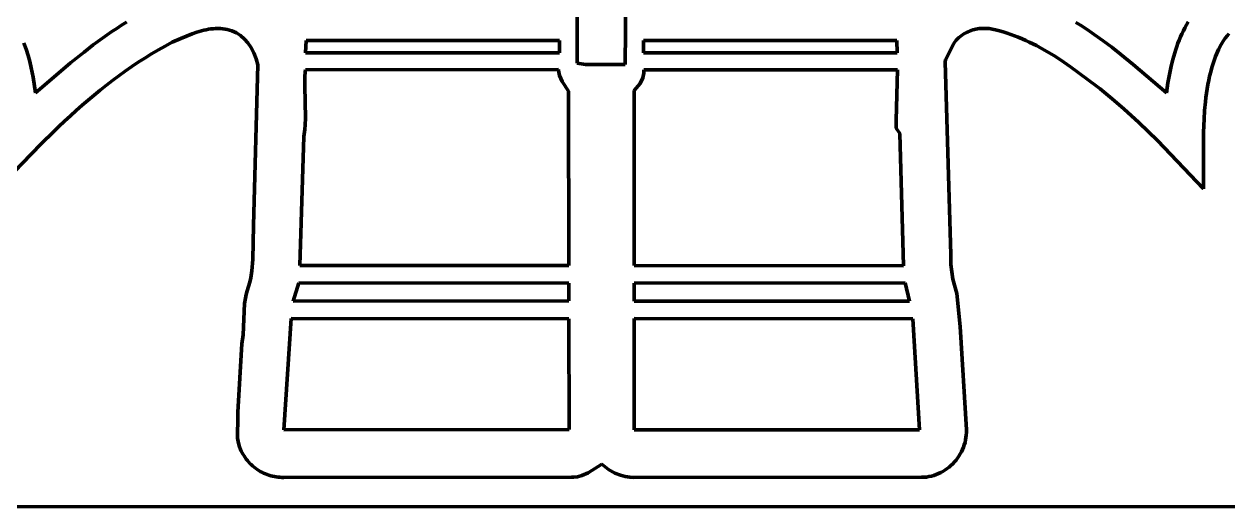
# Model space of a CAD drawing. Header units: millimetres. Extents: x 0 to 17.8, y 0 to 10.
# Drawn here: x 6.19 to 11.83, y 0 to 2.26 of the extents above; entities that cross this region are included whole.
import ezdxf

# ---------------------------------------------------------------- set-up
doc = ezdxf.new("R2010")
doc.units = ezdxf.units.MM
doc.layers.add('color#010101ff', color=7, linetype='CONTINUOUS', lineweight=100)
doc.layers.add('color#ffffffff', color=7, linetype='CONTINUOUS', lineweight=100)

msp = doc.modelspace()

# ---------------------------------------------------------------- linework, layer by layer
at = {"layer": 'color#010101ff'}
for p, q in [((8.7788, 3.0382), (8.7775, 2.0792)), ((9.0015, 2.0737), (9.0046, 2.3884)), ((6.6206, 2.2427), (6.6432, 2.2574)), ((6.6432, 2.2574), (6.666, 2.2717)), ((11.1132, 2.2707), (11.1349, 2.2571)), ((11.1349, 2.2571), (11.1563, 2.2431)), ((11.6241, 2.2455), (11.6317, 2.2593)), ((11.6317, 2.2593), (11.6398, 2.273)), ((6.5539, 2.1967), (6.5759, 2.2123)), ((6.5759, 2.2123), (6.5982, 2.2277)), ((6.5982, 2.2277), (6.6206, 2.2427)), ((6.9739, 2.217), (6.9209, 2.1954)), ((6.9956, 2.2244), (6.9739, 2.217)), ((7.0176, 2.2309), (6.9956, 2.2244)), ((7.0287, 2.2337), (7.0176, 2.2309)), ((7.0397, 2.2361), (7.0287, 2.2337)), ((7.0508, 2.2381), (7.0397, 2.2361)), ((7.0619, 2.2398), (7.0508, 2.2381)), ((7.073, 2.241), (7.0619, 2.2398)), ((7.084, 2.2417), (7.073, 2.241)), ((7.0951, 2.2419), (7.084, 2.2417)), ((7.1061, 2.2415), (7.0951, 2.2419)), ((7.117, 2.2406), (7.1061, 2.2415)), ((7.1279, 2.2391), (7.117, 2.2406)), ((7.1387, 2.237), (7.1279, 2.2391)), ((7.1495, 2.2341), (7.1387, 2.237)), ((7.1601, 2.2306), (7.1495, 2.2341)), ((7.1707, 2.2264), (7.1601, 2.2306)), ((7.1811, 2.2214), (7.1707, 2.2264)), ((7.1914, 2.2156), (7.1811, 2.2214)), ((7.201, 2.2085), (7.1914, 2.2156)), ((7.2186, 2.1924), (7.201, 2.2085)), ((10.5698, 2.2032), (10.564, 2.1982)), ((10.5757, 2.208), (10.5698, 2.2032)), ((10.5819, 2.2124), (10.5757, 2.208)), ((10.5883, 2.2165), (10.5819, 2.2124)), ((10.5949, 2.2204), (10.5883, 2.2165)), ((10.6017, 2.2239), (10.5949, 2.2204)), ((10.6086, 2.2271), (10.6017, 2.2239)), ((10.6157, 2.2301), (10.6086, 2.2271)), ((10.6229, 2.2327), (10.6157, 2.2301)), ((10.6302, 2.235), (10.6229, 2.2327)), ((10.6377, 2.237), (10.6302, 2.235)), ((10.6452, 2.2388), (10.6377, 2.237)), ((10.6604, 2.2413), (10.6452, 2.2388)), ((10.6758, 2.2426), (10.6604, 2.2413)), ((10.6912, 2.2427), (10.6758, 2.2426)), ((10.7066, 2.2415), (10.6912, 2.2427)), ((10.7142, 2.2405), (10.7066, 2.2415)), ((10.7218, 2.2391), (10.7142, 2.2405)), ((10.7293, 2.2375), (10.7218, 2.2391)), ((10.7366, 2.2355), (10.7293, 2.2375)), ((10.7549, 2.2309), (10.7366, 2.2355)), ((10.773, 2.2258), (10.7549, 2.2309)), ((10.791, 2.2202), (10.773, 2.2258)), ((10.8087, 2.2143), (10.791, 2.2202)), ((10.8263, 2.2079), (10.8087, 2.2143)), ((10.8437, 2.2011), (10.8263, 2.2079)), ((10.861, 2.1939), (10.8437, 2.2011)), ((11.1563, 2.2431), (11.1776, 2.2289)), ((11.1776, 2.2289), (11.1987, 2.2144)), ((11.1987, 2.2144), (11.2404, 2.1846)), ((11.5973, 2.1879), (11.6034, 2.2026)), ((11.6034, 2.2026), (11.6099, 2.2171)), ((11.6099, 2.2171), (11.6168, 2.2314)), ((11.6168, 2.2314), (11.6241, 2.2455)), ((11.824, 2.2098), (11.8131, 2.1963)), ((11.8298, 2.2163), (11.824, 2.2098)), ((6.1864, 2.1725), (6.1963, 2.1444)), ((6.1963, 2.1444), (6.2052, 2.1158)), ((6.4675, 2.1317), (6.5104, 2.1647)), ((6.5104, 2.1647), (6.5539, 2.1967)), ((6.8479, 2.1599), (6.8157, 2.1418)), ((6.8806, 2.1774), (6.8479, 2.1599)), ((6.9209, 2.1954), (6.8806, 2.1774)), ((7.2345, 2.1744), (7.2186, 2.1924)), ((7.2484, 2.1548), (7.2345, 2.1744)), ((7.2629, 2.1283), (7.2484, 2.1548)), ((7.5082, 2.1855), (7.5051, 2.1282)), ((8.6944, 2.1857), (7.5082, 2.1855)), ((8.6944, 2.1276), (8.6944, 2.1857)), ((9.0885, 2.1856), (9.0876, 2.1276)), ((10.2752, 2.1856), (9.0885, 2.1856)), ((10.2761, 2.1277), (10.2752, 2.1856)), ((10.5394, 2.1686), (10.5023, 2.0958)), ((10.5437, 2.1751), (10.5394, 2.1686)), ((10.5484, 2.1813), (10.5437, 2.1751)), ((10.5533, 2.1873), (10.5484, 2.1813)), ((10.5585, 2.1929), (10.5533, 2.1873)), ((10.564, 2.1982), (10.5585, 2.1929)), ((10.8781, 2.1864), (10.861, 2.1939)), ((10.8951, 2.1785), (10.8781, 2.1864)), ((10.9119, 2.1703), (10.8951, 2.1785)), ((10.9285, 2.1618), (10.9119, 2.1703)), ((10.945, 2.153), (10.9285, 2.1618)), ((10.9777, 2.1345), (10.945, 2.153)), ((11.2404, 2.1846), (11.2815, 2.1539)), ((11.2815, 2.1539), (11.322, 2.1223)), ((11.5761, 2.1276), (11.5809, 2.1429)), ((11.5809, 2.1429), (11.586, 2.158)), ((11.586, 2.158), (11.5915, 2.173)), ((11.5915, 2.173), (11.5973, 2.1879)), ((11.7813, 2.1436), (11.7673, 2.1113)), ((11.7938, 2.167), (11.7813, 2.1436)), ((11.803, 2.182), (11.7938, 2.167)), ((11.8131, 2.1963), (11.803, 2.182)), ((6.2052, 2.1158), (6.213, 2.0869)), ((6.213, 2.0869), (6.22, 2.0577)), ((6.4043, 2.0808), (6.4675, 2.1317)), ((6.7525, 2.1037), (6.7215, 2.0838)), ((6.7839, 2.1231), (6.7525, 2.1037)), ((6.8157, 2.1418), (6.7839, 2.1231)), ((7.2741, 2.1004), (7.2629, 2.1283)), ((7.2819, 2.0717), (7.2741, 2.1004)), ((7.5051, 2.1282), (8.6944, 2.1276)), ((9.0876, 2.1276), (10.2761, 2.1277)), ((10.5023, 2.0958), (10.5011, 2.0863)), ((11.0098, 2.115), (10.9777, 2.1345)), ((11.0414, 2.0947), (11.0098, 2.115)), ((11.0881, 2.0629), (11.0414, 2.0947)), ((11.322, 2.1223), (11.3818, 2.0738)), ((11.5596, 2.0656), (11.5673, 2.0968)), ((11.5673, 2.0968), (11.5761, 2.1276)), ((11.7673, 2.1113), (11.7557, 2.0786)), ((6.22, 2.0577), (6.2289, 2.0136)), ((6.2607, 1.9579), (6.4043, 2.0808)), ((6.6606, 2.0423), (6.6307, 2.0208)), ((6.6909, 2.0634), (6.6606, 2.0423)), ((6.7215, 2.0838), (6.6909, 2.0634)), ((7.2611, 1.319), (7.2819, 2.0717)), ((7.5036, 2.0378), (7.5022, 2.0163)), ((7.5047, 2.0486), (7.5036, 2.0378)), ((8.6907, 2.0491), (7.5047, 2.0486)), ((8.6913, 2.0369), (8.6907, 2.0491)), ((8.6944, 2.0216), (8.6913, 2.0369)), ((8.7775, 2.0792), (8.8158, 2.0738)), ((8.8158, 2.0738), (9.0015, 2.0737)), ((9.0897, 2.033), (9.0848, 2.0108)), ((9.0904, 2.0487), (9.0897, 2.033)), ((10.2784, 2.0483), (9.0904, 2.0487)), ((10.2715, 1.8125), (10.2784, 2.0483)), ((10.5011, 2.0863), (10.5274, 1.1814)), ((11.2083, 1.9734), (11.0881, 2.0629)), ((11.3818, 2.0738), (11.5373, 1.9401)), ((11.5443, 1.9871), (11.5528, 2.0342)), ((11.5528, 2.0342), (11.5596, 2.0656)), ((11.7446, 2.0391), (11.7398, 2.0193)), ((11.7499, 2.0589), (11.7446, 2.0391)), ((11.7557, 2.0786), (11.7499, 2.0589)), ((6.2289, 2.0136), (6.2405, 1.9401)), ((6.5721, 1.9763), (6.5432, 1.9534)), ((6.6012, 1.9988), (6.5721, 1.9763)), ((6.6307, 2.0208), (6.6012, 1.9988)), ((7.5022, 2.0163), (7.5015, 1.9731)), ((8.7069, 1.9935), (8.6944, 2.0216)), ((8.7373, 1.9481), (8.7069, 1.9935)), ((9.072, 1.9836), (9.0448, 1.9514)), ((9.0848, 2.0108), (9.072, 1.9836)), ((11.5373, 1.9401), (11.5443, 1.9871)), ((11.7316, 1.9793), (11.7281, 1.9592)), ((11.7355, 1.9993), (11.7316, 1.9793)), ((11.7398, 2.0193), (11.7355, 1.9993)), ((6.2405, 1.9401), (6.2607, 1.9579)), ((6.5147, 1.93), (6.4865, 1.9063)), ((6.5432, 1.9534), (6.5147, 1.93)), ((7.5015, 1.9731), (7.5056, 1.8221)), ((8.7387, 1.1318), (8.7373, 1.9481)), ((9.0448, 1.9514), (9.0445, 1.1308)), ((11.2272, 1.9585), (11.2083, 1.9734)), ((11.283, 1.9127), (11.2272, 1.9585)), ((11.7223, 1.919), (11.72, 1.8987)), ((11.725, 1.9391), (11.7223, 1.919)), ((11.7281, 1.9592), (11.725, 1.9391)), ((6.4586, 1.8821), (6.431, 1.8576)), ((6.4865, 1.9063), (6.4586, 1.8821)), ((11.3376, 1.8656), (11.283, 1.9127)), ((11.4086, 1.8008), (11.3376, 1.8656)), ((11.72, 1.8987), (11.7162, 1.8582)), ((6.3765, 1.8077), (6.3497, 1.7823)), ((6.4036, 1.8328), (6.3765, 1.8077)), ((6.431, 1.8576), (6.4036, 1.8328)), ((7.5056, 1.8221), (7.504, 1.7899)), ((10.2719, 1.7747), (10.2715, 1.8125)), ((11.7136, 1.8175), (11.7114, 1.7562)), ((11.7162, 1.8582), (11.7136, 1.8175)), ((6.323, 1.7566), (6.2705, 1.7046)), ((6.3497, 1.7823), (6.323, 1.7566)), ((7.5019, 1.7684), (7.4986, 1.7471)), ((7.504, 1.7899), (7.5019, 1.7684)), ((10.288, 1.7507), (10.2719, 1.7747)), ((10.3058, 1.1306), (10.288, 1.7507)), ((11.495, 1.7171), (11.4086, 1.8008)), ((11.7114, 1.7562), (11.7104, 1.4905)), ((6.2705, 1.7046), (6.2187, 1.6518)), ((7.4965, 1.7364), (7.4781, 1.1311)), ((7.4986, 1.7471), (7.4965, 1.7364)), ((11.7104, 1.4905), (11.495, 1.7171)), ((6.2187, 1.6518), (6.1424, 1.5715)), ((7.2578, 1.1588), (7.2611, 1.319)), ((7.253, 1.1058), (7.2578, 1.1588)), ((7.4781, 1.1311), (8.7387, 1.1318)), ((9.0445, 1.1308), (10.3058, 1.1306)), ((10.5274, 1.1814), (10.5269, 1.1366)), ((10.5269, 1.1366), (10.5366, 1.0674)), ((7.2437, 1.0534), (7.2481, 1.0743)), ((7.2481, 1.0743), (7.253, 1.1058)), ((7.2318, 1.0123), (7.2383, 1.0328)), ((7.2383, 1.0328), (7.2437, 1.0534)), ((7.474, 1.0497), (7.4469, 0.9646)), ((8.7386, 1.0487), (7.474, 1.0497)), ((8.7387, 0.9652), (8.7386, 1.0487)), ((9.0447, 1.0493), (9.0443, 0.9643)), ((10.3131, 1.0494), (9.0447, 1.0493)), ((10.3343, 0.964), (10.3131, 1.0494)), ((10.5366, 1.0674), (10.5558, 0.9999)), ((7.2199, 0.9532), (7.2237, 0.9787)), ((7.2237, 0.9787), (7.2273, 0.9956)), ((7.2273, 0.9956), (7.2318, 1.0123)), ((7.4469, 0.9646), (8.7387, 0.9652)), ((9.0443, 0.9643), (10.3343, 0.964)), ((10.5558, 0.9999), (10.5707, 0.846)), ((7.2122, 0.8068), (7.2199, 0.9532)), ((7.437, 0.883), (7.4041, 0.3617)), ((8.7388, 0.8819), (7.437, 0.883)), ((8.7393, 0.3623), (8.7388, 0.8819)), ((9.0446, 0.8829), (9.0448, 0.3612)), ((10.3493, 0.8809), (9.0446, 0.8829)), ((10.3811, 0.362), (10.3493, 0.8809)), ((10.5707, 0.846), (10.6004, 0.3607)), ((7.2074, 0.7639), (7.2122, 0.8068)), ((7.1883, 0.4445), (7.2074, 0.7639)), ((7.1869, 0.3227), (7.1878, 0.4264)), ((7.1878, 0.4264), (7.1883, 0.4445)), ((7.4041, 0.3617), (8.7393, 0.3623)), ((9.0448, 0.3612), (10.3811, 0.362)), ((10.6005, 0.3488), (10.5999, 0.337)), ((10.6004, 0.3607), (10.6005, 0.3488)), ((7.191, 0.2989), (7.1869, 0.3227)), ((7.1961, 0.2814), (7.191, 0.2989)), ((10.5907, 0.2912), (10.5868, 0.2801)), ((10.594, 0.3024), (10.5907, 0.2912)), ((10.5966, 0.3138), (10.594, 0.3024)), ((10.5986, 0.3253), (10.5966, 0.3138)), ((10.5999, 0.337), (10.5986, 0.3253)), ((7.2007, 0.2699), (7.1961, 0.2814)), ((7.2042, 0.2618), (7.2007, 0.2699)), ((7.2081, 0.2539), (7.2042, 0.2618)), ((7.2124, 0.2462), (7.2081, 0.2539)), ((7.217, 0.2387), (7.2124, 0.2462)), ((7.2219, 0.2314), (7.217, 0.2387)), ((7.2271, 0.2243), (7.2219, 0.2314)), ((10.559, 0.229), (10.5518, 0.2197)), ((10.5656, 0.2386), (10.559, 0.229)), ((10.5717, 0.2486), (10.5656, 0.2386)), ((10.5773, 0.2588), (10.5717, 0.2486)), ((10.5823, 0.2693), (10.5773, 0.2588)), ((10.5868, 0.2801), (10.5823, 0.2693)), ((7.2326, 0.2174), (7.2271, 0.2243)), ((7.2384, 0.2108), (7.2326, 0.2174)), ((7.2444, 0.2043), (7.2384, 0.2108)), ((7.2507, 0.1982), (7.2444, 0.2043)), ((7.2573, 0.1923), (7.2507, 0.1982)), ((7.2641, 0.1866), (7.2573, 0.1923)), ((7.2711, 0.1813), (7.2641, 0.1866)), ((7.2783, 0.1762), (7.2711, 0.1813)), ((7.2857, 0.1713), (7.2783, 0.1762)), ((7.2933, 0.1668), (7.2857, 0.1713)), ((8.8934, 0.2), (8.8295, 0.1592)), ((8.9247, 0.1759), (8.8934, 0.2)), ((8.9544, 0.1589), (8.9247, 0.1759)), ((10.5002, 0.1728), (10.4903, 0.1666)), ((10.5098, 0.1794), (10.5002, 0.1728)), ((10.519, 0.1866), (10.5098, 0.1794)), ((10.5278, 0.1942), (10.519, 0.1866)), ((10.5363, 0.2023), (10.5278, 0.1942)), ((10.5443, 0.2108), (10.5363, 0.2023)), ((10.5518, 0.2197), (10.5443, 0.2108)), ((7.301, 0.1626), (7.2933, 0.1668)), ((7.3089, 0.1587), (7.301, 0.1626)), ((7.317, 0.1551), (7.3089, 0.1587)), ((7.3252, 0.1519), (7.317, 0.1551)), ((7.3335, 0.149), (7.3252, 0.1519)), ((7.3419, 0.1464), (7.3335, 0.149)), ((7.3504, 0.1441), (7.3419, 0.1464)), ((7.359, 0.1423), (7.3504, 0.1441)), ((7.3677, 0.1408), (7.359, 0.1423)), ((7.3764, 0.1397), (7.3677, 0.1408)), ((7.3852, 0.1389), (7.3764, 0.1397)), ((7.394, 0.1386), (7.3852, 0.1389)), ((7.4028, 0.1386), (7.394, 0.1386)), ((8.7515, 0.1389), (7.4028, 0.1386)), ((8.7625, 0.1395), (8.7515, 0.1389)), ((8.7785, 0.1418), (8.7625, 0.1395)), ((8.7994, 0.1471), (8.7785, 0.1418)), ((8.8295, 0.1592), (8.7994, 0.1471)), ((8.9806, 0.1483), (8.9544, 0.1589)), ((9.0024, 0.1424), (8.9806, 0.1483)), ((9.0248, 0.1391), (9.0024, 0.1424)), ((9.0418, 0.1386), (9.0248, 0.1391)), ((10.3898, 0.1388), (9.0418, 0.1386)), ((10.4017, 0.1391), (10.3898, 0.1388)), ((10.4135, 0.1402), (10.4017, 0.1391)), ((10.4251, 0.1421), (10.4135, 0.1402)), ((10.4366, 0.1446), (10.4251, 0.1421)), ((10.4478, 0.1477), (10.4366, 0.1446)), ((10.4588, 0.1516), (10.4478, 0.1477)), ((10.4696, 0.156), (10.4588, 0.1516)), ((10.4801, 0.161), (10.4696, 0.156)), ((10.4903, 0.1666), (10.4801, 0.161))]:
    msp.add_line(p, q, dxfattribs=at)
at = {"layer": 'color#ffffffff'}
for p, q in [((8.7775, 2.0792), (8.7788, 3.0382)), ((9.0046, 2.3884), (9.0015, 2.0737)), ((6.6432, 2.2574), (6.6206, 2.2427)), ((6.666, 2.2717), (6.6432, 2.2574)), ((11.1349, 2.2571), (11.1132, 2.2707)), ((11.1563, 2.2431), (11.1349, 2.2571)), ((11.6317, 2.2593), (11.6241, 2.2455)), ((11.6398, 2.273), (11.6317, 2.2593)), ((6.5759, 2.2123), (6.5539, 2.1967)), ((6.5982, 2.2277), (6.5759, 2.2123)), ((6.6206, 2.2427), (6.5982, 2.2277)), ((6.9209, 2.1954), (6.9739, 2.217)), ((6.9739, 2.217), (6.9956, 2.2244)), ((6.9956, 2.2244), (7.0176, 2.2309)), ((7.0176, 2.2309), (7.0287, 2.2337)), ((7.0287, 2.2337), (7.0397, 2.2361)), ((7.0397, 2.2361), (7.0508, 2.2381)), ((7.0508, 2.2381), (7.0619, 2.2398)), ((7.0619, 2.2398), (7.073, 2.241)), ((7.073, 2.241), (7.084, 2.2417)), ((7.084, 2.2417), (7.0951, 2.2419)), ((7.0951, 2.2419), (7.1061, 2.2415)), ((7.1061, 2.2415), (7.117, 2.2406)), ((7.117, 2.2406), (7.1279, 2.2391)), ((7.1279, 2.2391), (7.1387, 2.237)), ((7.1387, 2.237), (7.1495, 2.2341)), ((7.1495, 2.2341), (7.1601, 2.2306)), ((7.1601, 2.2306), (7.1707, 2.2264)), ((7.1707, 2.2264), (7.1811, 2.2214)), ((7.1811, 2.2214), (7.1914, 2.2156)), ((7.1914, 2.2156), (7.201, 2.2085)), ((7.201, 2.2085), (7.2186, 2.1924)), ((10.564, 2.1982), (10.5698, 2.2032)), ((10.5698, 2.2032), (10.5757, 2.208)), ((10.5757, 2.208), (10.5819, 2.2124)), ((10.5819, 2.2124), (10.5883, 2.2165)), ((10.5883, 2.2165), (10.5949, 2.2204)), ((10.5949, 2.2204), (10.6017, 2.2239)), ((10.6017, 2.2239), (10.6086, 2.2271)), ((10.6086, 2.2271), (10.6157, 2.2301)), ((10.6157, 2.2301), (10.6229, 2.2327)), ((10.6229, 2.2327), (10.6302, 2.235)), ((10.6302, 2.235), (10.6377, 2.237)), ((10.6377, 2.237), (10.6452, 2.2388)), ((10.6452, 2.2388), (10.6604, 2.2413)), ((10.6604, 2.2413), (10.6758, 2.2426)), ((10.6758, 2.2426), (10.6912, 2.2427)), ((10.6912, 2.2427), (10.7066, 2.2415)), ((10.7066, 2.2415), (10.7142, 2.2405)), ((10.7142, 2.2405), (10.7218, 2.2391)), ((10.7218, 2.2391), (10.7293, 2.2375)), ((10.7293, 2.2375), (10.7366, 2.2355)), ((10.7366, 2.2355), (10.7549, 2.2309)), ((10.7549, 2.2309), (10.773, 2.2258)), ((10.773, 2.2258), (10.791, 2.2202)), ((10.791, 2.2202), (10.8087, 2.2143)), ((10.8087, 2.2143), (10.8263, 2.2079)), ((10.8263, 2.2079), (10.8437, 2.2011)), ((10.8437, 2.2011), (10.861, 2.1939)), ((11.1776, 2.2289), (11.1563, 2.2431)), ((11.1987, 2.2144), (11.1776, 2.2289)), ((11.2404, 2.1846), (11.1987, 2.2144)), ((11.6034, 2.2026), (11.5973, 2.1879)), ((11.6099, 2.2171), (11.6034, 2.2026)), ((11.6168, 2.2314), (11.6099, 2.2171)), ((11.6241, 2.2455), (11.6168, 2.2314)), ((11.8131, 2.1963), (11.824, 2.2098)), ((11.824, 2.2098), (11.8298, 2.2163)), ((6.1963, 2.1444), (6.1864, 2.1725)), ((6.2052, 2.1158), (6.1963, 2.1444)), ((6.5104, 2.1647), (6.4675, 2.1317)), ((6.5539, 2.1967), (6.5104, 2.1647)), ((6.8157, 2.1418), (6.8479, 2.1599)), ((6.8479, 2.1599), (6.8806, 2.1774)), ((6.8806, 2.1774), (6.9209, 2.1954)), ((7.2186, 2.1924), (7.2345, 2.1744)), ((7.2345, 2.1744), (7.2484, 2.1548)), ((7.2484, 2.1548), (7.2629, 2.1283)), ((7.5051, 2.1282), (7.5082, 2.1855)), ((7.5082, 2.1855), (8.6944, 2.1857)), ((8.6944, 2.1857), (8.6944, 2.1276)), ((9.0876, 2.1276), (9.0885, 2.1856)), ((9.0885, 2.1856), (10.2752, 2.1856)), ((10.2752, 2.1856), (10.2761, 2.1277)), ((10.5023, 2.0958), (10.5394, 2.1686)), ((10.5394, 2.1686), (10.5437, 2.1751)), ((10.5437, 2.1751), (10.5484, 2.1813)), ((10.5484, 2.1813), (10.5533, 2.1873)), ((10.5533, 2.1873), (10.5585, 2.1929)), ((10.5585, 2.1929), (10.564, 2.1982)), ((10.861, 2.1939), (10.8781, 2.1864)), ((10.8781, 2.1864), (10.8951, 2.1785)), ((10.8951, 2.1785), (10.9119, 2.1703)), ((10.9119, 2.1703), (10.9285, 2.1618)), ((10.9285, 2.1618), (10.945, 2.153)), ((10.945, 2.153), (10.9777, 2.1345)), ((11.2815, 2.1539), (11.2404, 2.1846)), ((11.322, 2.1223), (11.2815, 2.1539)), ((11.5809, 2.1429), (11.5761, 2.1276)), ((11.586, 2.158), (11.5809, 2.1429)), ((11.5915, 2.173), (11.586, 2.158)), ((11.5973, 2.1879), (11.5915, 2.173)), ((11.7673, 2.1113), (11.7813, 2.1436)), ((11.7813, 2.1436), (11.7938, 2.167)), ((11.7938, 2.167), (11.803, 2.182)), ((11.803, 2.182), (11.8131, 2.1963)), ((6.213, 2.0869), (6.2052, 2.1158)), ((6.22, 2.0577), (6.213, 2.0869)), ((6.4675, 2.1317), (6.4043, 2.0808)), ((6.7215, 2.0838), (6.7525, 2.1037)), ((6.7525, 2.1037), (6.7839, 2.1231)), ((6.7839, 2.1231), (6.8157, 2.1418)), ((7.2629, 2.1283), (7.2741, 2.1004)), ((7.2741, 2.1004), (7.2819, 2.0717)), ((8.6944, 2.1276), (7.5051, 2.1282)), ((10.2761, 2.1277), (9.0876, 2.1276)), ((10.5011, 2.0863), (10.5023, 2.0958)), ((10.9777, 2.1345), (11.0098, 2.115)), ((11.0098, 2.115), (11.0414, 2.0947)), ((11.0414, 2.0947), (11.0881, 2.0629)), ((11.3818, 2.0738), (11.322, 2.1223)), ((11.5673, 2.0968), (11.5596, 2.0656)), ((11.5761, 2.1276), (11.5673, 2.0968)), ((11.7557, 2.0786), (11.7673, 2.1113)), ((6.2289, 2.0136), (6.22, 2.0577)), ((6.4043, 2.0808), (6.2607, 1.9579)), ((6.6307, 2.0208), (6.6606, 2.0423)), ((6.6606, 2.0423), (6.6909, 2.0634)), ((6.6909, 2.0634), (6.7215, 2.0838)), ((7.2819, 2.0717), (7.2611, 1.319)), ((7.5022, 2.0163), (7.5036, 2.0378)), ((7.5036, 2.0378), (7.5047, 2.0486)), ((7.5047, 2.0486), (8.6907, 2.0491)), ((8.6907, 2.0491), (8.6913, 2.0369)), ((8.6913, 2.0369), (8.6944, 2.0216)), ((8.8158, 2.0738), (8.7775, 2.0792)), ((9.0015, 2.0737), (8.8158, 2.0738)), ((9.0848, 2.0108), (9.0897, 2.033)), ((9.0897, 2.033), (9.0904, 2.0487)), ((9.0904, 2.0487), (10.2784, 2.0483)), ((10.2784, 2.0483), (10.2715, 1.8125)), ((10.5274, 1.1814), (10.5011, 2.0863)), ((11.0881, 2.0629), (11.2083, 1.9734)), ((11.5373, 1.9401), (11.3818, 2.0738)), ((11.5528, 2.0342), (11.5443, 1.9871)), ((11.5596, 2.0656), (11.5528, 2.0342)), ((11.7398, 2.0193), (11.7446, 2.0391)), ((11.7446, 2.0391), (11.7499, 2.0589)), ((11.7499, 2.0589), (11.7557, 2.0786)), ((6.2405, 1.9401), (6.2289, 2.0136)), ((6.5432, 1.9534), (6.5721, 1.9763)), ((6.5721, 1.9763), (6.6012, 1.9988)), ((6.6012, 1.9988), (6.6307, 2.0208)), ((7.5015, 1.9731), (7.5022, 2.0163)), ((8.6944, 2.0216), (8.7069, 1.9935)), ((8.7069, 1.9935), (8.7373, 1.9481)), ((9.0448, 1.9514), (9.072, 1.9836)), ((9.072, 1.9836), (9.0848, 2.0108)), ((11.5443, 1.9871), (11.5373, 1.9401)), ((11.7281, 1.9592), (11.7316, 1.9793)), ((11.7316, 1.9793), (11.7355, 1.9993)), ((11.7355, 1.9993), (11.7398, 2.0193)), ((6.2607, 1.9579), (6.2405, 1.9401)), ((6.4865, 1.9063), (6.5147, 1.93)), ((6.5147, 1.93), (6.5432, 1.9534)), ((7.5056, 1.8221), (7.5015, 1.9731)), ((8.7373, 1.9481), (8.7387, 1.1318)), ((9.0445, 1.1308), (9.0448, 1.9514)), ((11.2083, 1.9734), (11.2272, 1.9585)), ((11.2272, 1.9585), (11.283, 1.9127)), ((11.72, 1.8987), (11.7223, 1.919)), ((11.7223, 1.919), (11.725, 1.9391)), ((11.725, 1.9391), (11.7281, 1.9592)), ((6.431, 1.8576), (6.4586, 1.8821)), ((6.4586, 1.8821), (6.4865, 1.9063)), ((11.283, 1.9127), (11.3376, 1.8656)), ((11.3376, 1.8656), (11.4086, 1.8008)), ((11.7162, 1.8582), (11.72, 1.8987)), ((6.3497, 1.7823), (6.3765, 1.8077)), ((6.3765, 1.8077), (6.4036, 1.8328)), ((6.4036, 1.8328), (6.431, 1.8576)), ((7.504, 1.7899), (7.5056, 1.8221)), ((10.2715, 1.8125), (10.2719, 1.7747)), ((11.7114, 1.7562), (11.7136, 1.8175)), ((11.7136, 1.8175), (11.7162, 1.8582)), ((6.2705, 1.7046), (6.323, 1.7566)), ((6.323, 1.7566), (6.3497, 1.7823)), ((7.4986, 1.7471), (7.5019, 1.7684)), ((7.5019, 1.7684), (7.504, 1.7899)), ((10.2719, 1.7747), (10.288, 1.7507)), ((10.288, 1.7507), (10.3058, 1.1306)), ((11.4086, 1.8008), (11.495, 1.7171)), ((11.7104, 1.4905), (11.7114, 1.7562)), ((6.2187, 1.6518), (6.2705, 1.7046)), ((7.4781, 1.1311), (7.4965, 1.7364)), ((7.4965, 1.7364), (7.4986, 1.7471)), ((11.495, 1.7171), (11.7104, 1.4905)), ((6.1424, 1.5715), (6.2187, 1.6518)), ((7.2611, 1.319), (7.2578, 1.1588)), ((7.2578, 1.1588), (7.253, 1.1058)), ((8.7387, 1.1318), (7.4781, 1.1311)), ((10.3058, 1.1306), (9.0445, 1.1308)), ((10.5269, 1.1366), (10.5274, 1.1814)), ((10.5366, 1.0674), (10.5269, 1.1366)), ((7.2481, 1.0743), (7.2437, 1.0534)), ((7.253, 1.1058), (7.2481, 1.0743)), ((7.2383, 1.0328), (7.2318, 1.0123)), ((7.2437, 1.0534), (7.2383, 1.0328)), ((7.4469, 0.9646), (7.474, 1.0497)), ((7.474, 1.0497), (8.7386, 1.0487)), ((8.7386, 1.0487), (8.7387, 0.9652)), ((9.0443, 0.9643), (9.0447, 1.0493)), ((9.0447, 1.0493), (10.3131, 1.0494)), ((10.3131, 1.0494), (10.3343, 0.964)), ((10.5558, 0.9999), (10.5366, 1.0674)), ((7.2237, 0.9787), (7.2199, 0.9532)), ((7.2273, 0.9956), (7.2237, 0.9787)), ((7.2318, 1.0123), (7.2273, 0.9956)), ((8.7387, 0.9652), (7.4469, 0.9646)), ((10.3343, 0.964), (9.0443, 0.9643)), ((10.5707, 0.846), (10.5558, 0.9999)), ((7.2199, 0.9532), (7.2122, 0.8068)), ((7.4041, 0.3617), (7.437, 0.883)), ((7.437, 0.883), (8.7388, 0.8819)), ((8.7388, 0.8819), (8.7393, 0.3623)), ((9.0446, 0.8829), (10.3493, 0.8809)), ((9.0448, 0.3612), (9.0446, 0.8829)), ((10.3493, 0.8809), (10.3811, 0.362)), ((10.6004, 0.3607), (10.5707, 0.846)), ((7.2122, 0.8068), (7.2074, 0.7639)), ((7.2074, 0.7639), (7.1883, 0.4445)), ((7.1878, 0.4264), (7.1869, 0.3227)), ((7.1883, 0.4445), (7.1878, 0.4264)), ((8.7393, 0.3623), (7.4041, 0.3617)), ((10.3811, 0.362), (9.0448, 0.3612)), ((10.5999, 0.337), (10.6005, 0.3488)), ((10.6005, 0.3488), (10.6004, 0.3607)), ((7.1869, 0.3227), (7.191, 0.2989)), ((7.191, 0.2989), (7.1961, 0.2814)), ((10.5868, 0.2801), (10.5907, 0.2912)), ((10.5907, 0.2912), (10.594, 0.3024)), ((10.594, 0.3024), (10.5966, 0.3138)), ((10.5966, 0.3138), (10.5986, 0.3253)), ((10.5986, 0.3253), (10.5999, 0.337)), ((7.1961, 0.2814), (7.2007, 0.2699)), ((7.2007, 0.2699), (7.2042, 0.2618)), ((7.2042, 0.2618), (7.2081, 0.2539)), ((7.2081, 0.2539), (7.2124, 0.2462)), ((7.2124, 0.2462), (7.217, 0.2387)), ((7.217, 0.2387), (7.2219, 0.2314)), ((7.2219, 0.2314), (7.2271, 0.2243)), ((10.5518, 0.2197), (10.559, 0.229)), ((10.559, 0.229), (10.5656, 0.2386)), ((10.5656, 0.2386), (10.5717, 0.2486)), ((10.5717, 0.2486), (10.5773, 0.2588)), ((10.5773, 0.2588), (10.5823, 0.2693)), ((10.5823, 0.2693), (10.5868, 0.2801)), ((7.2271, 0.2243), (7.2326, 0.2174)), ((7.2326, 0.2174), (7.2384, 0.2108)), ((7.2384, 0.2108), (7.2444, 0.2043)), ((7.2444, 0.2043), (7.2507, 0.1982)), ((7.2507, 0.1982), (7.2573, 0.1923)), ((7.2573, 0.1923), (7.2641, 0.1866)), ((7.2641, 0.1866), (7.2711, 0.1813)), ((7.2711, 0.1813), (7.2783, 0.1762)), ((7.2783, 0.1762), (7.2857, 0.1713)), ((7.2857, 0.1713), (7.2933, 0.1668)), ((8.8295, 0.1592), (8.8934, 0.2)), ((8.8934, 0.2), (8.9247, 0.1759)), ((8.9247, 0.1759), (8.9544, 0.1589)), ((10.4903, 0.1666), (10.5002, 0.1728)), ((10.5002, 0.1728), (10.5098, 0.1794)), ((10.5098, 0.1794), (10.519, 0.1866)), ((10.519, 0.1866), (10.5278, 0.1942)), ((10.5278, 0.1942), (10.5363, 0.2023)), ((10.5363, 0.2023), (10.5443, 0.2108)), ((10.5443, 0.2108), (10.5518, 0.2197)), ((7.2933, 0.1668), (7.301, 0.1626)), ((7.301, 0.1626), (7.3089, 0.1587)), ((7.3089, 0.1587), (7.317, 0.1551)), ((7.317, 0.1551), (7.3252, 0.1519)), ((7.3252, 0.1519), (7.3335, 0.149)), ((7.3335, 0.149), (7.3419, 0.1464)), ((7.3419, 0.1464), (7.3504, 0.1441)), ((7.3504, 0.1441), (7.359, 0.1423)), ((7.359, 0.1423), (7.3677, 0.1408)), ((7.3677, 0.1408), (7.3764, 0.1397)), ((7.3764, 0.1397), (7.3852, 0.1389)), ((7.3852, 0.1389), (7.394, 0.1386)), ((7.394, 0.1386), (7.4028, 0.1386)), ((7.4028, 0.1386), (8.7515, 0.1389)), ((8.7515, 0.1389), (8.7625, 0.1395)), ((8.7625, 0.1395), (8.7785, 0.1418)), ((8.7785, 0.1418), (8.7994, 0.1471)), ((8.7994, 0.1471), (8.8295, 0.1592)), ((8.9544, 0.1589), (8.9806, 0.1483)), ((8.9806, 0.1483), (9.0024, 0.1424)), ((9.0024, 0.1424), (9.0248, 0.1391)), ((9.0248, 0.1391), (9.0418, 0.1386)), ((9.0418, 0.1386), (10.3898, 0.1388)), ((10.3898, 0.1388), (10.4017, 0.1391)), ((10.4017, 0.1391), (10.4135, 0.1402)), ((10.4135, 0.1402), (10.4251, 0.1421)), ((10.4251, 0.1421), (10.4366, 0.1446)), ((10.4366, 0.1446), (10.4478, 0.1477)), ((10.4478, 0.1477), (10.4588, 0.1516)), ((10.4588, 0.1516), (10.4696, 0.156)), ((10.4696, 0.156), (10.4801, 0.161)), ((10.4801, 0.161), (10.4903, 0.1666)), ((17.7778, 0), (0, 0))]:
    msp.add_line(p, q, dxfattribs=at)

doc.saveas('drawing.dxf')
